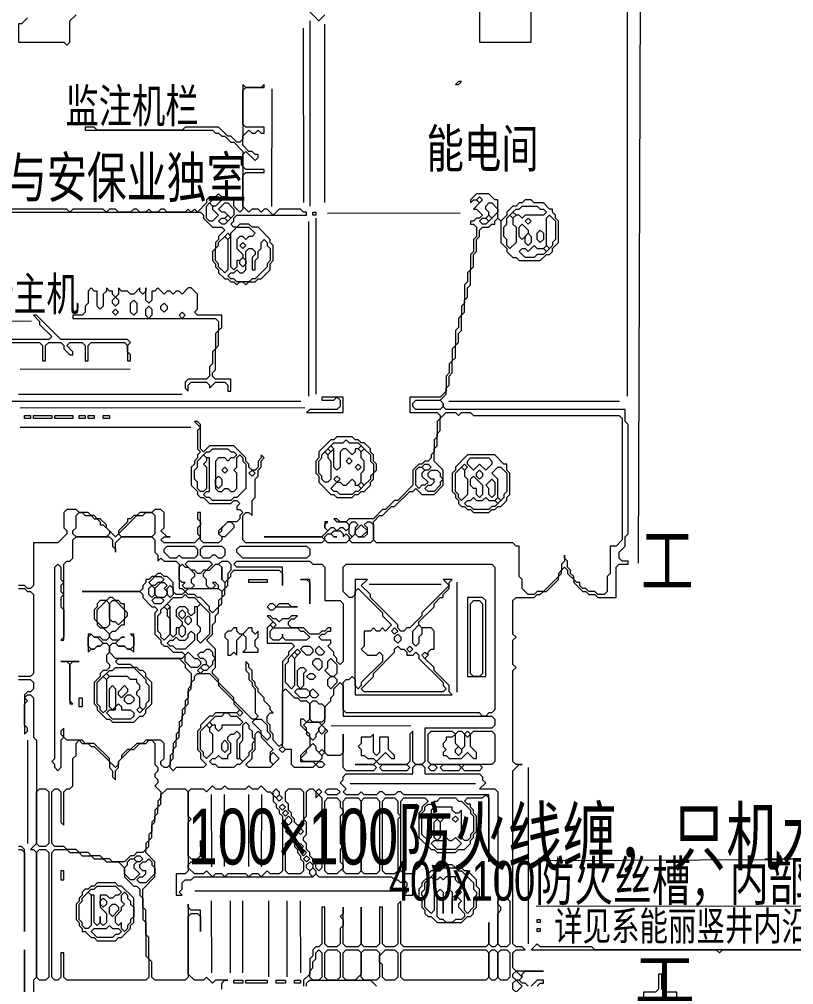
# Model space of a CAD drawing. Extents: x 10 to 1972, y 10 to 1392.
# Drawn here: x 1270.3 to 1525.5, y 732.5 to 1050.5 of the extents above; entities that cross this region are included whole.
import ezdxf

# ---------------------------------------------------------------- set-up
doc = ezdxf.new("R2010")
doc.units = 0
for name, color, linetype, lineweight in [('OCR_TEXT', 6, 'Continuous', 0), ('TRACE_CURVE', 6, 'Continuous', 0), ('TRACE_STRAIGHT', 5, 'Continuous', 0), ('TRACE_TEXT_SYMBOL', 6, 'Continuous', 0)]:
    doc.layers.add(name, color=color, linetype=linetype, lineweight=lineweight)
doc.styles.add('wqy-unicode', font='wqy-unicode.lff')

msp = doc.modelspace()

# ---------------------------------------------------------------- linework, layer by layer
at = {"layer": 'TRACE_CURVE', "color": 6}
for points in [[(1347, 1013), (1348, 1013), (1349, 1014), (1350, 1013), (1351, 1013), (1351, 1015), (1345, 1015), (1344, 1016), (1344, 1027), (1345, 1028), (1351, 1028), (1351, 1029), (1350, 1028), (1345, 1028), (1344, 1029), (1344, 1011), (1343, 1010), (1342, 1010), (1340, 1012), (1339, 1012), (1336, 1015), (1325, 1015), (1324, 1014), (1296, 1014), (1295, 1015), (1292, 1015), (1292, 1014), (1334, 1014), (1335, 1013), (1336, 1013), (1337, 1012), (1338, 1012), (1340, 1010), (1341, 1010), (1344, 1007), (1344, 988), (1343, 987), (1341, 989), (1341, 991), (1340, 991), (1339, 992), (1337, 992), (1336, 993), (1335, 992), (1333, 992), (1332, 991), (1332, 990), (1329, 987), (1328, 988), (1327, 987), (1326, 988), (1325, 987), (1319, 987), (1318, 988), (1317, 988), (1316, 987), (1314, 987), (1313, 988), (1312, 987), (1310, 987), (1309, 988), (1308, 988), (1307, 987), (1303, 987)], [(1334, 971), (1335, 970), (1335, 969), (1336, 968), (1336, 967), (1338, 965), (1339, 965), (1340, 964), (1341, 964), (1342, 963), (1343, 964), (1344, 964), (1345, 963), (1346, 964), (1348, 964), (1349, 965), (1350, 965), (1353, 968), (1353, 970), (1354, 971), (1354, 976), (1353, 977), (1353, 978), (1349, 982), (1347, 982), (1346, 983), (1343, 983), (1342, 982), (1341, 982), (1340, 983), (1341, 984), (1341, 985), (1342, 986), (1365, 986), (1365, 987), (1364, 987), (1363, 988), (1356, 988), (1354, 986), (1352, 988), (1351, 988), (1350, 987), (1349, 988), (1347, 988), (1346, 987), (1344, 989), (1344, 999), (1345, 1000), (1351, 1000), (1351, 1001), (1345, 1001), (1344, 1002), (1344, 1006), (1345, 1007), (1348, 1004), (1349, 1005), (1349, 1006), (1348, 1006), (1347, 1007), (1346, 1007), (1344, 1009), (1344, 1012), (1346, 1014), (1347, 1013)], [(1421, 993), (1419, 991), (1419, 990), (1420, 991), (1421, 991), (1422, 990), (1420, 988), (1421, 988), (1423, 986), (1422, 985), (1421, 985), (1420, 984), (1419, 984), (1419, 983), (1420, 983), (1421, 982), (1421, 979), (1420, 978), (1420, 974), (1419, 973), (1419, 968), (1418, 967), (1418, 964), (1417, 963), (1417, 957), (1416, 956), (1416, 953), (1415, 952), (1415, 949), (1414, 948), (1414, 943), (1413, 942), (1413, 938), (1412, 937), (1412, 934), (1411, 933), (1411, 928), (1409, 926), (1399, 926), (1399, 921), (1408, 921), (1409, 920), (1409, 919), (1408, 918), (1408, 913), (1407, 912), (1407, 908), (1406, 907), (1406, 906), (1405, 905), (1404, 905), (1403, 904), (1402, 904), (1400, 902), (1400, 897), (1395, 892), (1394, 892), (1391, 889), (1390, 889), (1387, 886), (1379, 886), (1378, 885), (1376, 885), (1375, 886)], [(1429, 977), (1431, 975), (1431, 974), (1433, 972), (1434, 972), (1435, 971), (1442, 971), (1444, 973), (1445, 973), (1446, 974), (1446, 975), (1448, 977), (1448, 984), (1447, 985), (1447, 986), (1446, 987), (1446, 988), (1445, 988), (1443, 990), (1440, 990), (1439, 991), (1437, 991), (1436, 990), (1435, 990), (1434, 989), (1433, 989), (1431, 987), (1431, 986), (1429, 984), (1428, 985), (1428, 991), (1427, 991), (1425, 993), (1421, 993)], [(1303, 987), (1302, 988), (1300, 988), (1299, 987), (1298, 988), (1288, 988), (1287, 987), (1286, 988), (1242, 988)], [(1256, 987), (1330, 987), (1331, 986), (1331, 985), (1334, 982), (1337, 982), (1338, 981), (1336, 979), (1336, 978), (1335, 977), (1335, 975), (1334, 974), (1334, 971)], [(1448, 866), (1448, 867), (1449, 868), (1449, 869), (1450, 870), (1451, 869), (1451, 868), (1453, 866), (1453, 865), (1456, 862), (1457, 862), (1458, 861), (1460, 861), (1461, 860), (1467, 860), (1467, 870), (1468, 871), (1471, 871), (1471, 872), (1469, 872), (1468, 873), (1468, 875), (1470, 877), (1470, 880), (1471, 881), (1471, 917), (1470, 918), (1470, 922), (1411, 922), (1410, 923), (1410, 924), (1409, 925), (1411, 927), (1411, 929), (1412, 930), (1412, 933), (1413, 934), (1413, 938), (1414, 939), (1414, 943), (1415, 944), (1415, 947), (1416, 948), (1416, 953), (1417, 954), (1417, 958), (1418, 959), (1418, 962), (1419, 963), (1419, 968), (1420, 969), (1420, 973), (1421, 974), (1421, 978), (1422, 979), (1422, 981), (1423, 982), (1425, 982), (1426, 983), (1427, 983), (1427, 984), (1428, 985), (1429, 984), (1429, 977)], [(1411, 921), (1414, 921), (1415, 920), (1416, 921), (1419, 921), (1420, 920), (1468, 920), (1469, 919), (1469, 879), (1467, 877), (1465, 877), (1465, 868), (1464, 867), (1464, 862), (1463, 861), (1461, 861), (1460, 862), (1458, 862), (1457, 863), (1456, 863), (1455, 864), (1455, 865), (1454, 865), (1453, 866), (1453, 867), (1452, 868), (1452, 869), (1451, 870), (1451, 872), (1450, 873), (1450, 874), (1450, 872), (1449, 871), (1449, 869), (1448, 868), (1448, 867), (1443, 862), (1441, 862), (1440, 861), (1438, 861), (1436, 863), (1436, 866), (1435, 867), (1435, 877), (1434, 877), (1433, 878), (1388, 878), (1387, 879), (1387, 885), (1389, 887), (1390, 887), (1393, 890), (1394, 890), (1399, 895), (1400, 895), (1401, 896), (1403, 894), (1407, 894), (1410, 897), (1410, 902), (1407, 905), (1407, 909), (1408, 910), (1408, 914)], [(1408, 914), (1409, 915), (1409, 919), (1411, 921)], [(1375, 886), (1374, 886), (1375, 885), (1378, 885), (1379, 884), (1379, 883), (1378, 882), (1377, 883), (1376, 883), (1375, 882), (1374, 883), (1373, 883), (1372, 882), (1371, 883), (1371, 884), (1372, 885), (1371, 885), (1371, 883), (1372, 882), (1370, 880), (1351, 880), (1370, 880), (1371, 879), (1370, 878), (1345, 878), (1344, 879), (1344, 887), (1345, 888), (1346, 888), (1347, 887), (1347, 892), (1348, 893), (1348, 899), (1349, 900), (1349, 902), (1350, 903), (1350, 905), (1351, 906), (1350, 907), (1350, 906), (1349, 905), (1349, 903), (1348, 902), (1347, 902), (1346, 903), (1346, 904), (1345, 905), (1345, 906), (1341, 910), (1333, 910), (1331, 908), (1330, 909), (1330, 917), (1329, 918), (1328, 918), (1330, 916), (1329, 915), (1329, 909), (1330, 908), (1329, 907), (1329, 906), (1328, 905), (1328, 904), (1327, 903)], [(1327, 903), (1327, 897), (1329, 895), (1329, 894), (1330, 893), (1331, 893), (1333, 891), (1340, 891), (1341, 892), (1342, 892), (1343, 891), (1342, 890), (1342, 889), (1343, 889), (1344, 888), (1343, 887), (1343, 886), (1342, 885), (1339, 885), (1336, 882), (1336, 881), (1337, 880), (1337, 879), (1336, 878), (1331, 878), (1330, 879), (1330, 888), (1329, 888), (1329, 886), (1330, 885), (1330, 884), (1329, 883), (1329, 881), (1330, 880), (1328, 878), (1318, 878), (1317, 879), (1318, 880), (1320, 880), (1319, 880), (1317, 882), (1318, 883), (1318, 888), (1317, 889), (1315, 889), (1314, 888), (1310, 888), (1309, 887), (1308, 887), (1307, 886), (1306, 886), (1306, 885), (1303, 882), (1303, 881), (1302, 880), (1299, 883), (1299, 884), (1297, 886), (1296, 886), (1295, 887), (1294, 887), (1293, 888), (1290, 888), (1289, 889)], [(1289, 889), (1286, 889), (1285, 888), (1285, 883), (1286, 882), (1286, 881), (1283, 878), (1275, 878), (1275, 864), (1274, 863), (1273, 863), (1272, 864), (1270, 864)], [(1300, 806), (1300, 807), (1295, 812), (1292, 812), (1291, 813), (1286, 813), (1285, 814), (1285, 817), (1284, 816), (1284, 815), (1285, 814), (1284, 813), (1284, 804), (1283, 803), (1282, 804), (1282, 805), (1281, 806), (1282, 807), (1282, 870), (1283, 871), (1284, 870), (1284, 866), (1285, 865), (1284, 864), (1284, 862), (1285, 861), (1284, 860), (1284, 857), (1285, 856), (1285, 847), (1284, 846), (1285, 846), (1285, 871), (1286, 872), (1287, 872), (1288, 873), (1288, 879)], [(1288, 879), (1289, 880), (1300, 880), (1301, 879), (1301, 877), (1302, 876), (1302, 875), (1302, 878), (1304, 880), (1314, 880), (1315, 879), (1315, 875), (1316, 874), (1316, 872), (1317, 873), (1318, 872), (1322, 872), (1323, 871), (1323, 863), (1324, 863), (1325, 862), (1324, 861), (1322, 861), (1321, 862), (1321, 865), (1319, 867), (1318, 867), (1317, 868), (1316, 868), (1315, 867), (1314, 867), (1313, 866), (1312, 866), (1312, 865), (1311, 864), (1311, 863), (1310, 862), (1291, 862), (1310, 862), (1311, 861), (1311, 860), (1314, 857), (1315, 857), (1316, 856), (1315, 855), (1315, 848), (1317, 846), (1317, 845), (1318, 844), (1319, 844), (1321, 842), (1324, 842), (1325, 841), (1324, 840), (1302, 840), (1300, 842), (1300, 844), (1301, 845), (1302, 845), (1303, 844), (1305, 844), (1306, 843), (1307, 843), (1308, 842)], [(1341, 871), (1342, 872), (1366, 872), (1367, 871), (1370, 871), (1371, 870), (1371, 859), (1376, 859), (1377, 858), (1377, 839), (1376, 838), (1375, 839), (1375, 840), (1374, 841), (1374, 842), (1372, 844), (1373, 845), (1373, 846), (1370, 846), (1369, 847), (1370, 848), (1371, 848), (1372, 849), (1373, 849), (1373, 850), (1372, 850), (1371, 849), (1370, 849), (1369, 848), (1366, 848), (1364, 850), (1360, 850), (1359, 851), (1359, 852), (1360, 853), (1361, 853), (1362, 854), (1360, 854), (1359, 853), (1357, 853), (1356, 852), (1355, 853), (1354, 853), (1353, 854), (1352, 854), (1354, 852), (1352, 850), (1352, 845), (1360, 845), (1361, 844), (1359, 842), (1359, 841), (1357, 839), (1357, 812), (1356, 811), (1354, 813), (1354, 815), (1353, 816), (1353, 818), (1352, 819), (1352, 821), (1353, 822), (1354, 822), (1353, 823)], [(1353, 823), (1353, 824), (1351, 826), (1351, 827), (1349, 829), (1349, 830), (1348, 831), (1348, 832), (1347, 833), (1347, 836), (1346, 837), (1346, 838), (1345, 839), (1345, 836), (1346, 835), (1346, 833), (1347, 832), (1347, 831), (1348, 830), (1348, 822), (1349, 821), (1348, 820), (1347, 820), (1341, 826), (1341, 827), (1336, 832), (1336, 833), (1334, 835), (1334, 836), (1335, 837), (1335, 843), (1332, 846), (1334, 848), (1334, 851), (1335, 852), (1335, 854), (1336, 855), (1336, 857), (1337, 858), (1337, 860), (1338, 861), (1338, 863), (1339, 864), (1339, 866), (1340, 867), (1340, 868), (1341, 869), (1356, 869), (1357, 868), (1357, 864), (1357, 870), (1342, 870), (1341, 871)], [(1438, 732), (1437, 733), (1436, 733), (1435, 734), (1436, 735), (1436, 736), (1437, 737), (1443, 737), (1434, 737), (1433, 738), (1433, 743), (1434, 744), (1437, 744), (1436, 745), (1434, 745), (1433, 746), (1433, 803), (1435, 805), (1436, 805), (1434, 805), (1433, 806), (1433, 836), (1434, 837), (1433, 838), (1433, 846), (1434, 847), (1433, 848), (1433, 859), (1434, 860), (1440, 860), (1441, 861), (1442, 861), (1443, 862), (1444, 862), (1448, 866)], [(1270, 863), (1272, 863)], [(1272, 863), (1273, 862), (1274, 862), (1275, 861), (1275, 835), (1274, 834), (1270, 834)], [(1308, 842), (1308, 848), (1307, 848), (1308, 847), (1308, 844), (1307, 843), (1306, 843), (1305, 844), (1303, 844), (1302, 845), (1304, 847), (1305, 847), (1304, 847), (1303, 846), (1301, 846), (1300, 847), (1300, 848), (1301, 849), (1302, 849), (1304, 851), (1305, 851), (1305, 853), (1306, 854), (1306, 855), (1305, 856), (1305, 858), (1304, 858), (1303, 859), (1302, 859), (1301, 860), (1300, 860), (1299, 859), (1297, 859), (1296, 858), (1296, 857), (1295, 856), (1295, 853), (1296, 852), (1296, 851), (1297, 850), (1298, 850), (1300, 848), (1300, 847), (1299, 846), (1298, 846), (1297, 847), (1295, 847), (1294, 848), (1293, 848), (1293, 842), (1294, 843), (1295, 843), (1296, 844), (1297, 844), (1298, 845), (1299, 845), (1300, 844), (1300, 842), (1299, 841), (1299, 839), (1300, 838), (1300, 837), (1299, 836), (1298, 836)], [(1298, 836), (1297, 835), (1297, 834), (1295, 832), (1295, 825), (1296, 824), (1296, 823), (1299, 820), (1300, 820), (1301, 819), (1308, 819), (1310, 821), (1311, 821), (1312, 822), (1312, 823), (1314, 825), (1314, 832), (1312, 834), (1312, 835), (1311, 836), (1310, 836), (1309, 837), (1308, 837), (1307, 838), (1303, 838), (1302, 839), (1303, 840), (1323, 840), (1325, 838), (1325, 837), (1327, 835), (1327, 831), (1326, 830), (1326, 827), (1325, 826), (1325, 824), (1324, 823), (1324, 820), (1323, 819), (1323, 816), (1322, 815), (1322, 813), (1321, 812), (1321, 809), (1320, 808), (1320, 805), (1319, 804), (1318, 804), (1317, 805), (1317, 806), (1318, 807), (1318, 812), (1317, 813), (1312, 813), (1311, 812), (1309, 812), (1307, 810), (1306, 810), (1304, 808), (1304, 807), (1303, 806), (1303, 805), (1302, 804), (1300, 806)], [(1270, 833), (1274, 833), (1275, 832), (1275, 830), (1274, 829), (1273, 829), (1272, 828), (1272, 815), (1273, 816), (1273, 817), (1272, 818), (1272, 825), (1273, 826), (1272, 827), (1273, 828), (1274, 828), (1275, 827), (1275, 814), (1276, 813), (1276, 779), (1274, 777), (1275, 777), (1276, 776), (1276, 735), (1275, 734)], [(1289, 812), (1290, 813), (1291, 812), (1293, 812), (1294, 811), (1295, 811), (1300, 806), (1300, 804), (1301, 803), (1301, 801), (1302, 800), (1302, 803), (1303, 804), (1303, 806), (1307, 810), (1308, 810), (1310, 812), (1312, 812), (1313, 813), (1314, 813), (1315, 812), (1315, 805), (1316, 804), (1316, 803), (1315, 802), (1315, 801), (1316, 800), (1316, 799), (1315, 798), (1317, 796), (1317, 794), (1316, 793), (1316, 791), (1315, 790), (1315, 787), (1314, 786), (1314, 783), (1313, 782), (1313, 780), (1312, 779), (1312, 777), (1311, 776), (1309, 776), (1308, 775), (1307, 775), (1305, 773), (1301, 773), (1300, 774), (1298, 774), (1297, 775), (1294, 775), (1293, 776), (1290, 776), (1289, 777), (1286, 777), (1285, 778), (1282, 778), (1281, 779), (1281, 796), (1282, 797), (1283, 797), (1284, 796), (1284, 786), (1285, 785)], [(1285, 785), (1285, 796), (1286, 797), (1287, 797), (1288, 798), (1288, 807), (1289, 808), (1289, 812)], [(1400, 804), (1401, 805), (1403, 805), (1404, 804), (1404, 802), (1422, 802), (1423, 801), (1423, 800), (1424, 799), (1422, 797), (1427, 797), (1428, 796), (1428, 746), (1427, 745), (1426, 745), (1425, 746), (1425, 753), (1425, 746), (1424, 745), (1397, 745), (1396, 746), (1396, 760), (1395, 759), (1395, 746), (1394, 745), (1391, 745), (1390, 746), (1390, 758), (1389, 758), (1389, 746), (1388, 745), (1384, 745), (1383, 746), (1383, 758), (1383, 746), (1382, 745), (1378, 745), (1377, 746), (1377, 758), (1377, 756), (1376, 755), (1377, 754), (1377, 752), (1376, 751), (1376, 746), (1375, 745), (1372, 745), (1371, 746), (1371, 758), (1370, 758), (1370, 746), (1369, 745), (1368, 745), (1367, 744), (1367, 742), (1366, 741), (1366, 736), (1364, 734), (1364, 732)], [(1389, 796), (1388, 795), (1384, 795), (1383, 796), (1382, 795), (1378, 795), (1377, 796), (1378, 797), (1376, 799), (1377, 800), (1377, 801), (1378, 802), (1400, 802), (1400, 804)], [(1337, 731), (1337, 733), (1338, 734), (1339, 734), (1335, 734), (1334, 733), (1332, 735), (1331, 734), (1328, 734), (1326, 736), (1326, 755), (1327, 756), (1329, 756), (1330, 755), (1330, 750), (1330, 757), (1327, 757), (1326, 758), (1326, 759), (1326, 735), (1325, 734), (1315, 734), (1314, 735), (1314, 740), (1313, 741), (1313, 748), (1312, 749), (1312, 757), (1311, 758), (1311, 764), (1315, 768), (1315, 773), (1312, 776), (1312, 777), (1313, 778), (1313, 780), (1314, 781), (1314, 785), (1315, 786), (1315, 788), (1316, 789), (1316, 791), (1317, 792), (1317, 795), (1319, 797), (1325, 797), (1326, 796), (1326, 770), (1325, 769), (1322, 769), (1322, 762)], [(1322, 762), (1324, 762), (1323, 763), (1324, 764), (1324, 766), (1325, 767), (1327, 767), (1328, 768), (1367, 768), (1368, 769), (1369, 768), (1393, 768), (1394, 767), (1395, 767), (1396, 766), (1397, 767), (1398, 766), (1398, 765), (1397, 764), (1398, 763), (1397, 762), (1400, 762), (1400, 769), (1397, 769), (1396, 770), (1396, 793), (1397, 794), (1404, 794), (1405, 793), (1403, 791), (1403, 790), (1402, 789), (1402, 781), (1406, 777), (1407, 777), (1408, 776), (1414, 776), (1415, 777), (1417, 777), (1419, 779), (1419, 780), (1420, 781), (1420, 782), (1421, 783), (1421, 788), (1420, 789), (1420, 790), (1419, 791), (1419, 792), (1418, 792), (1417, 793), (1418, 794), (1423, 794), (1424, 795), (1425, 794), (1425, 773), (1425, 795), (1397, 795), (1396, 796), (1395, 796), (1394, 795), (1391, 795), (1390, 796), (1389, 796)], [(1270, 777), (1271, 777), (1272, 776), (1272, 750), (1272, 777), (1271, 778), (1270, 778)], [(1272, 681), (1272, 744), (1272, 679)], [(1275, 734), (1275, 682)], [(1365, 732), (1365, 733), (1366, 734), (1386, 734), (1388, 732)], [(1441, 732), (1442, 733), (1443, 733), (1443, 734), (1441, 734), (1439, 732)]]:
    msp.add_lwpolyline(points, dxfattribs=at)
for points in [[(1332, 989), (1333, 990), (1334, 989), (1334, 988), (1336, 986), (1334, 984), (1333, 984), (1332, 985)], [(1335, 992), (1336, 992), (1337, 991), (1335, 989), (1334, 989), (1333, 990)], [(1338, 990), (1339, 990), (1341, 988), (1341, 986), (1340, 985), (1338, 987), (1337, 987), (1336, 988)], [(1421, 991), (1422, 992), (1423, 991), (1422, 990)], [(1424, 989), (1425, 990), (1426, 990), (1428, 988), (1428, 987), (1426, 985), (1425, 986), (1425, 987), (1424, 988)], [(1435, 988), (1436, 989), (1441, 989), (1442, 988), (1443, 988), (1444, 987), (1443, 986), (1437, 986), (1436, 985), (1435, 986), (1434, 986), (1433, 987), (1434, 988)], [(1338, 985), (1339, 986), (1340, 985), (1339, 984)], [(1424, 985), (1425, 986), (1426, 985), (1425, 984)], [(1431, 985), (1432, 986), (1433, 985), (1433, 983), (1434, 982), (1434, 977), (1432, 975), (1431, 976), (1431, 978), (1430, 979), (1430, 982), (1431, 983)], [(1432, 986), (1433, 987), (1434, 986), (1433, 985)], [(1444, 985), (1445, 986), (1447, 984), (1447, 978), (1446, 977), (1446, 976), (1445, 975), (1444, 976)], [(1336, 984), (1337, 985), (1338, 985), (1339, 984), (1338, 983), (1337, 983)], [(1422, 984), (1423, 985), (1424, 985), (1425, 984), (1424, 983), (1423, 983)], [(1435, 982), (1436, 983), (1438, 981), (1438, 980), (1436, 978), (1435, 979)], [(1437, 984), (1438, 985), (1439, 984), (1438, 983)], [(1338, 979), (1339, 980), (1340, 979), (1339, 978)], [(1342, 982), (1346, 982), (1348, 980), (1347, 979), (1346, 979), (1345, 978), (1344, 979), (1343, 979), (1342, 978), (1342, 975), (1344, 973), (1344, 972), (1343, 971), (1342, 971), (1342, 969), (1341, 968), (1340, 969), (1340, 980)], [(1437, 979), (1438, 980), (1439, 979), (1439, 977), (1438, 976), (1437, 977)], [(1441, 980), (1442, 981), (1443, 980), (1443, 978), (1442, 977), (1441, 978)], [(1338, 979), (1339, 978), (1339, 968), (1338, 967), (1336, 969), (1336, 970), (1335, 971), (1335, 975), (1336, 976), (1336, 977)], [(1350, 977), (1351, 978), (1352, 977), (1352, 976), (1353, 975), (1353, 971), (1352, 970), (1352, 969), (1348, 965), (1347, 965), (1346, 964), (1342, 964), (1341, 965), (1340, 965), (1339, 966), (1340, 967), (1341, 967), (1342, 968), (1343, 967), (1344, 967), (1345, 968), (1345, 974), (1346, 975), (1347, 975), (1348, 974), (1348, 973), (1347, 972), (1347, 968), (1348, 968), (1348, 971), (1349, 972), (1349, 974), (1350, 975)], [(1343, 976), (1344, 977), (1345, 976), (1344, 975)], [(1440, 976), (1441, 975), (1443, 975), (1444, 974), (1443, 973), (1441, 973), (1440, 972), (1437, 972), (1435, 974), (1436, 975), (1437, 975), (1438, 974)], [(1443, 975), (1444, 976), (1445, 975), (1444, 974)], [(1343, 971), (1344, 972), (1345, 971), (1345, 970), (1344, 969), (1343, 970)], [(1400, 924), (1401, 925), (1409, 925), (1410, 924), (1410, 923), (1409, 922), (1401, 922), (1400, 923)], [(1331, 907), (1332, 906), (1332, 905), (1331, 904), (1332, 903), (1332, 896), (1331, 895), (1330, 895), (1329, 896), (1329, 898), (1328, 899), (1328, 902), (1329, 903), (1329, 905)], [(1333, 908), (1334, 909), (1339, 909), (1340, 908), (1341, 908), (1342, 907), (1341, 906), (1340, 906), (1339, 905), (1338, 906), (1336, 906), (1335, 905), (1335, 896), (1336, 895), (1337, 895), (1338, 896), (1339, 896), (1340, 895), (1341, 895), (1342, 896), (1342, 901), (1341, 902), (1342, 903), (1342, 906), (1343, 907), (1344, 906), (1344, 905), (1345, 904), (1345, 896), (1342, 893), (1341, 893), (1340, 892), (1334, 892), (1333, 893), (1332, 893), (1331, 894), (1332, 895), (1333, 895), (1333, 906), (1332, 906), (1331, 907), (1332, 908)], [(1403, 903), (1404, 904), (1405, 904), (1406, 903), (1405, 902), (1404, 902)], [(1335, 899), (1336, 900), (1337, 899), (1337, 897), (1336, 896), (1335, 897)], [(1337, 902), (1338, 903), (1339, 902), (1338, 901)], [(1346, 901), (1347, 902), (1348, 901), (1347, 900)], [(1401, 902), (1402, 903), (1403, 903), (1404, 902), (1403, 901), (1403, 900), (1405, 898), (1404, 897), (1403, 897), (1402, 896), (1401, 897)], [(1405, 901), (1406, 902), (1408, 902), (1409, 901), (1409, 900), (1410, 899), (1409, 898), (1409, 897), (1407, 895), (1405, 895), (1404, 896), (1405, 897), (1406, 897), (1407, 898), (1407, 899), (1406, 899), (1405, 900)], [(1289, 887), (1290, 888), (1291, 888), (1292, 887), (1294, 887), (1295, 886), (1296, 886), (1297, 885), (1297, 884), (1298, 884), (1300, 882), (1300, 881), (1299, 880), (1289, 880), (1288, 881), (1288, 882), (1289, 883)], [(1311, 887), (1312, 888), (1314, 888), (1315, 887), (1315, 881), (1314, 880), (1304, 880), (1303, 881), (1309, 887)], [(1339, 885), (1340, 885), (1341, 884), (1341, 883), (1338, 880), (1337, 880), (1336, 881), (1337, 882), (1337, 883)], [(1384, 884), (1385, 885), (1386, 885), (1387, 884), (1387, 879), (1386, 878), (1380, 878), (1379, 879), (1381, 881), (1382, 880), (1384, 880), (1385, 881), (1385, 883)], [(1379, 884), (1380, 885), (1381, 885), (1382, 884), (1381, 883), (1381, 881), (1380, 880), (1379, 881)], [(1373, 881), (1374, 882), (1376, 882), (1377, 881), (1377, 880), (1378, 881), (1379, 880), (1379, 879), (1378, 878), (1372, 878), (1371, 879), (1371, 880), (1372, 881), (1373, 881), (1374, 880), (1375, 880), (1374, 880)], [(1383, 884), (1385, 882), (1383, 880), (1382, 880), (1381, 881), (1381, 882)], [(1318, 876), (1319, 877), (1328, 877), (1329, 876), (1329, 874), (1328, 873), (1324, 873), (1323, 874), (1322, 873), (1320, 873), (1318, 875)], [(1330, 876), (1331, 877), (1337, 877), (1338, 876), (1338, 874), (1337, 873), (1336, 873), (1335, 874), (1334, 874), (1333, 873), (1331, 873), (1330, 874)], [(1342, 876), (1343, 877), (1365, 877), (1366, 876), (1366, 874), (1365, 873), (1344, 873), (1342, 875)], [(1325, 871), (1326, 872), (1333, 872), (1334, 871), (1332, 869), (1331, 869), (1330, 868), (1329, 868), (1328, 869), (1327, 869)], [(1336, 871), (1337, 872), (1339, 872), (1340, 871), (1340, 869), (1339, 868), (1339, 866), (1338, 865), (1337, 866), (1337, 870)], [(1323, 870), (1324, 871), (1325, 870), (1326, 870), (1328, 868), (1328, 867), (1327, 866), (1327, 865), (1328, 864), (1327, 863), (1325, 863), (1324, 864), (1325, 865), (1324, 865), (1323, 866)], [(1335, 871), (1336, 871), (1337, 870), (1337, 866), (1338, 865), (1338, 863), (1337, 862), (1336, 863), (1336, 864), (1335, 865), (1334, 865), (1335, 864), (1334, 863), (1333, 863), (1332, 864), (1332, 866), (1331, 867), (1331, 868), (1332, 869), (1333, 869)], [(1377, 870), (1378, 871), (1426, 871), (1427, 870), (1427, 823), (1426, 822), (1425, 822), (1424, 821), (1423, 821), (1422, 822), (1378, 822), (1377, 823), (1377, 832), (1378, 833), (1379, 833), (1380, 834), (1381, 833), (1381, 828), (1413, 828), (1412, 829), (1412, 831), (1407, 836), (1407, 837), (1404, 840), (1405, 841), (1405, 842), (1406, 843), (1407, 843), (1407, 849), (1406, 850), (1403, 850), (1402, 851), (1402, 852), (1407, 857), (1407, 858), (1409, 860), (1410, 860), (1410, 861), (1412, 863), (1412, 865), (1413, 866), (1410, 866), (1412, 864), (1403, 855), (1403, 854), (1399, 850), (1398, 850), (1397, 849), (1396, 849), (1395, 850), (1395, 851), (1386, 860), (1386, 861), (1383, 864), (1385, 866), (1381, 866), (1381, 861), (1380, 860), (1379, 860), (1377, 862)], [(1315, 867), (1317, 867), (1318, 866), (1317, 865), (1316, 865), (1315, 864), (1314, 864), (1313, 865)], [(1317, 865), (1318, 865), (1319, 864), (1318, 863), (1319, 862), (1319, 861), (1318, 860), (1316, 860), (1315, 861), (1315, 863)], [(1313, 863), (1314, 864), (1315, 863), (1315, 861), (1314, 860), (1313, 861)], [(1319, 863), (1320, 864), (1321, 863), (1321, 861), (1320, 860), (1319, 861)], [(1325, 862), (1326, 863), (1336, 863), (1337, 862), (1337, 860), (1336, 859), (1336, 857), (1334, 855), (1333, 856), (1333, 857), (1330, 860), (1329, 860), (1328, 861), (1326, 861)], [(1381, 862), (1382, 863), (1390, 855), (1390, 854), (1393, 851), (1391, 849), (1390, 850), (1389, 849), (1388, 849), (1387, 850), (1386, 849), (1384, 849), (1384, 844), (1383, 843), (1385, 841), (1388, 841), (1389, 842), (1390, 841), (1390, 839), (1383, 832), (1383, 831), (1382, 830), (1381, 831)], [(1299, 859), (1300, 858), (1300, 851), (1299, 850), (1298, 850), (1296, 852), (1296, 856)], [(1300, 858), (1301, 859), (1302, 859), (1305, 856), (1305, 853), (1303, 851), (1302, 852), (1301, 852), (1300, 853)], [(1314, 859), (1315, 860), (1317, 860), (1318, 859), (1317, 858), (1315, 858)], [(1324, 860), (1325, 861), (1326, 860), (1328, 860), (1330, 858), (1329, 857), (1328, 857), (1328, 855), (1327, 854), (1326, 855), (1326, 856), (1325, 857), (1323, 857), (1322, 856), (1322, 854), (1324, 852), (1324, 851), (1323, 850), (1322, 850), (1322, 848), (1321, 847), (1320, 848), (1320, 857), (1319, 858), (1321, 860)], [(1317, 856), (1318, 857), (1319, 856), (1319, 854), (1320, 853), (1320, 848), (1318, 846), (1317, 847), (1317, 848), (1316, 849), (1316, 854), (1317, 855)], [(1318, 857), (1319, 858), (1320, 857), (1319, 856)], [(1323, 855), (1324, 856), (1325, 855), (1325, 854), (1324, 853), (1323, 854)], [(1329, 857), (1330, 858), (1333, 855), (1333, 848), (1330, 845), (1329, 846), (1329, 848), (1330, 849), (1330, 850), (1329, 851)], [(1325, 853), (1326, 854), (1327, 853), (1327, 852), (1326, 851), (1325, 852)], [(1323, 850), (1324, 851), (1325, 850), (1325, 848), (1324, 847), (1323, 848)], [(1353, 851), (1354, 852), (1355, 851), (1354, 850)], [(1353, 849), (1354, 850), (1362, 850), (1363, 849), (1364, 849), (1366, 847), (1365, 846), (1358, 846), (1357, 847), (1357, 848), (1357, 847), (1356, 846), (1354, 846), (1353, 847)], [(1393, 849), (1394, 850), (1395, 849), (1394, 848)], [(1402, 851), (1403, 850), (1403, 848), (1402, 847), (1402, 845), (1401, 844), (1400, 845), (1400, 849)], [(1293, 847), (1294, 848), (1295, 847), (1296, 847), (1298, 845), (1297, 844), (1296, 844), (1295, 843), (1294, 843), (1293, 844)], [(1326, 848), (1327, 849), (1328, 848), (1328, 846), (1325, 843), (1322, 843), (1321, 844), (1320, 844), (1319, 845), (1320, 846), (1321, 846), (1322, 847), (1323, 846), (1325, 846), (1326, 847)], [(1394, 847), (1395, 848), (1396, 847), (1396, 846), (1395, 845), (1394, 846)], [(1331, 842), (1332, 843), (1333, 843), (1334, 842), (1334, 841), (1335, 840), (1334, 839), (1334, 838), (1333, 837), (1332, 838), (1332, 839), (1331, 840), (1330, 840), (1329, 841), (1330, 842)], [(1361, 842), (1362, 843), (1363, 842), (1362, 841)], [(1363, 843), (1364, 844), (1366, 844), (1367, 843), (1367, 842), (1366, 841), (1365, 841)], [(1368, 843), (1369, 844), (1371, 842), (1370, 841), (1369, 841), (1368, 842)], [(1394, 843), (1395, 844), (1396, 843), (1397, 843), (1398, 842), (1398, 841), (1400, 841), (1401, 842), (1402, 841), (1402, 840), (1410, 832), (1410, 831), (1411, 830), (1410, 829), (1384, 829), (1383, 830), (1387, 834), (1387, 835), (1394, 842)], [(1398, 843), (1399, 844), (1400, 843), (1399, 842)], [(1325, 841), (1326, 842), (1328, 840), (1329, 840), (1330, 839), (1330, 838), (1329, 837), (1327, 837), (1325, 839)], [(1359, 840), (1360, 841), (1361, 840), (1361, 831), (1360, 830), (1358, 832), (1358, 838), (1359, 839)], [(1360, 841), (1361, 842), (1362, 841), (1361, 840)], [(1367, 839), (1368, 840), (1369, 840), (1370, 839), (1370, 837), (1369, 836), (1367, 838)], [(1372, 839), (1373, 840), (1375, 838), (1375, 835), (1374, 834), (1373, 834), (1371, 836), (1372, 837)], [(1403, 841), (1404, 842), (1405, 841), (1404, 840)], [(1301, 836), (1302, 837), (1308, 837), (1312, 833), (1312, 832), (1313, 831), (1313, 826), (1312, 825), (1312, 824), (1311, 823), (1310, 824), (1310, 827), (1309, 828), (1309, 829), (1310, 830), (1310, 831), (1309, 832), (1309, 833), (1307, 833), (1306, 834), (1300, 834), (1299, 835), (1300, 836)], [(1329, 836), (1330, 837), (1331, 836), (1330, 835)], [(1330, 837), (1331, 838), (1332, 838), (1333, 837), (1332, 836), (1331, 836)], [(1362, 836), (1363, 837), (1364, 837), (1365, 836), (1364, 835), (1364, 831), (1363, 830), (1362, 831)], [(1298, 834), (1299, 833), (1299, 823), (1298, 822), (1297, 823), (1297, 824), (1296, 825), (1296, 832)], [(1298, 834), (1299, 835), (1300, 834), (1299, 833)], [(1328, 834), (1329, 835), (1333, 835), (1336, 832), (1336, 831), (1341, 826), (1341, 825), (1343, 823), (1342, 822), (1335, 822), (1334, 821), (1333, 821), (1330, 818), (1330, 817), (1329, 816), (1329, 810), (1330, 809), (1330, 807), (1332, 805), (1331, 804), (1322, 804), (1321, 803), (1320, 804), (1320, 806), (1321, 807), (1321, 810), (1322, 811), (1322, 813), (1323, 814), (1323, 817), (1324, 818), (1324, 821), (1325, 822), (1325, 824), (1326, 825), (1326, 829), (1327, 830), (1327, 832), (1328, 833)], [(1365, 834), (1366, 835), (1367, 835), (1368, 834), (1367, 833), (1366, 833)], [(1372, 833), (1373, 834), (1374, 834), (1375, 833), (1375, 832), (1373, 830), (1372, 831)], [(1300, 830), (1301, 831), (1302, 830), (1302, 824), (1301, 823), (1300, 824)], [(1305, 831), (1306, 830), (1306, 829), (1304, 827), (1303, 828), (1303, 829)], [(1357, 829), (1358, 830), (1361, 827), (1362, 827), (1363, 826), (1365, 826), (1366, 825), (1366, 820), (1365, 819), (1364, 820), (1363, 820), (1363, 818), (1365, 816), (1365, 815), (1366, 814), (1366, 811), (1363, 808), (1363, 806), (1367, 806), (1368, 805), (1367, 804), (1361, 804), (1360, 805), (1360, 810), (1358, 810), (1357, 811)], [(1361, 829), (1362, 830), (1365, 830), (1366, 829), (1366, 828), (1365, 827), (1363, 827)], [(1366, 829), (1367, 830), (1369, 828), (1368, 827), (1367, 827), (1366, 828)], [(1376, 832), (1377, 831), (1377, 821), (1426, 821), (1427, 820), (1427, 818), (1426, 817), (1404, 817), (1404, 806), (1403, 805), (1401, 805), (1400, 806), (1400, 816), (1399, 815), (1399, 806), (1398, 805), (1389, 805), (1388, 806), (1391, 809), (1393, 807), (1394, 807), (1394, 808), (1392, 810), (1392, 814), (1389, 814), (1389, 809), (1388, 808), (1387, 809), (1387, 815), (1386, 814), (1383, 814), (1383, 812), (1382, 811), (1383, 810), (1383, 808), (1384, 808), (1385, 807), (1387, 807), (1388, 806), (1387, 805), (1381, 805), (1387, 805), (1388, 804), (1387, 803), (1378, 803), (1377, 804), (1377, 815), (1377, 809), (1376, 808), (1372, 808), (1371, 809), (1371, 815), (1372, 816), (1370, 818), (1371, 819), (1371, 824), (1373, 826), (1373, 827), (1374, 828), (1374, 830)], [(1305, 827), (1306, 828), (1307, 828), (1308, 827), (1308, 826), (1307, 825), (1306, 825), (1305, 826)], [(1302, 824), (1303, 825), (1304, 824), (1304, 823), (1307, 823), (1308, 822), (1308, 821), (1307, 820), (1301, 820), (1299, 822), (1300, 823), (1302, 823)], [(1309, 823), (1310, 824), (1311, 823), (1310, 822)], [(1366, 825), (1367, 826), (1368, 826), (1369, 825), (1370, 825), (1371, 824), (1371, 820), (1370, 819), (1367, 819), (1366, 820)], [(1337, 821), (1338, 822), (1339, 822), (1340, 821), (1342, 821), (1344, 819), (1343, 818), (1337, 818), (1337, 817), (1336, 816), (1335, 817), (1335, 818), (1334, 818), (1333, 819), (1335, 821)], [(1342, 822), (1343, 823), (1344, 822), (1343, 821)], [(1332, 818), (1333, 817), (1333, 816), (1334, 815), (1334, 809), (1332, 807), (1331, 808), (1331, 809), (1330, 810), (1330, 816)], [(1332, 818), (1333, 819), (1334, 818), (1333, 817)], [(1344, 818), (1345, 819), (1346, 818), (1346, 817), (1347, 816), (1347, 814), (1348, 813), (1347, 812), (1347, 810), (1346, 809), (1346, 808), (1344, 806), (1343, 807), (1343, 812), (1344, 813)], [(1347, 819), (1348, 820), (1350, 820), (1352, 818), (1352, 816), (1353, 815), (1353, 814), (1352, 813), (1350, 815), (1350, 816)], [(1364, 818), (1365, 819), (1369, 819), (1370, 818), (1369, 817), (1369, 816), (1368, 815), (1368, 814), (1367, 813), (1366, 814), (1366, 815), (1365, 816), (1365, 817)], [(1369, 817), (1370, 818), (1371, 817), (1371, 816), (1370, 815), (1369, 816)], [(1341, 815), (1342, 816), (1343, 815), (1343, 814), (1342, 813), (1342, 807), (1343, 807), (1344, 806), (1343, 805), (1342, 805), (1341, 804), (1336, 804), (1335, 805), (1334, 805), (1333, 806), (1334, 807), (1335, 807), (1336, 808), (1337, 807), (1339, 807), (1339, 808), (1340, 809), (1340, 812), (1339, 813), (1339, 814), (1340, 815)], [(1348, 815), (1349, 816), (1350, 815), (1350, 814), (1354, 810), (1353, 809), (1353, 806), (1354, 805), (1353, 804), (1346, 804), (1345, 805), (1347, 807), (1347, 809), (1348, 810)], [(1405, 815), (1406, 816), (1413, 816), (1414, 815), (1413, 814), (1411, 814), (1411, 813), (1410, 812), (1410, 811), (1411, 810), (1410, 809), (1410, 808), (1411, 808), (1412, 807), (1416, 807), (1418, 809), (1420, 807), (1421, 807), (1421, 809), (1419, 811), (1419, 815), (1420, 816), (1426, 816), (1427, 815), (1427, 806), (1426, 805), (1406, 805), (1405, 806)], [(1414, 815), (1415, 816), (1416, 816), (1417, 815), (1417, 811), (1416, 810), (1414, 812)], [(1417, 815), (1418, 816), (1419, 815), (1418, 814)], [(1337, 812), (1338, 813), (1339, 812), (1339, 810), (1338, 809), (1337, 810)], [(1356, 810), (1357, 811), (1358, 810), (1357, 809)], [(1367, 812), (1368, 811), (1368, 810), (1370, 808), (1370, 807), (1369, 806), (1364, 806), (1363, 807), (1365, 809), (1365, 810)], [(1414, 810), (1415, 811), (1416, 810), (1416, 809), (1415, 808), (1414, 809)], [(1353, 808), (1354, 809), (1356, 807), (1354, 805), (1353, 806)], [(1369, 809), (1370, 810), (1371, 809), (1370, 808)], [(1368, 805), (1369, 806), (1370, 806), (1371, 805), (1370, 804), (1369, 804)], [(1389, 804), (1390, 805), (1398, 805), (1399, 804), (1398, 803), (1390, 803)], [(1405, 804), (1406, 805), (1407, 805), (1408, 804), (1407, 803), (1406, 803)], [(1409, 804), (1410, 805), (1415, 805), (1416, 804), (1415, 803), (1410, 803)], [(1416, 804), (1417, 805), (1422, 805), (1423, 804), (1422, 803), (1417, 803)], [(1276, 796), (1277, 797), (1279, 797), (1280, 796), (1280, 779), (1279, 778), (1277, 778), (1276, 779)], [(1334, 798), (1335, 797), (1337, 797), (1338, 798), (1339, 797), (1345, 797), (1346, 798), (1347, 797), (1349, 797), (1350, 798), (1352, 796), (1353, 796), (1354, 795), (1354, 793), (1355, 792), (1355, 791), (1356, 790), (1356, 789), (1357, 788), (1357, 770), (1356, 769), (1353, 769), (1352, 770), (1350, 768), (1349, 769), (1347, 769), (1346, 768), (1345, 769), (1339, 769), (1338, 768), (1337, 769), (1335, 769), (1334, 768), (1332, 770), (1331, 769), (1328, 769), (1326, 771), (1326, 772), (1327, 773), (1331, 773), (1331, 774), (1330, 775), (1330, 776), (1331, 777), (1330, 778), (1330, 780), (1330, 775), (1328, 773), (1326, 775), (1326, 786), (1327, 787), (1326, 788), (1326, 796), (1327, 797), (1331, 797), (1332, 796)], [(1354, 796), (1355, 797), (1356, 796), (1356, 795), (1355, 794), (1354, 795)], [(1355, 794), (1356, 795), (1357, 794), (1356, 793)], [(1358, 796), (1359, 797), (1363, 797), (1364, 796), (1364, 786), (1363, 785), (1362, 785), (1361, 786), (1361, 787), (1360, 788), (1360, 789), (1359, 790), (1359, 792), (1358, 793)], [(1365, 796), (1366, 797), (1367, 797), (1368, 796), (1368, 794), (1369, 795), (1370, 794), (1370, 771), (1369, 770), (1368, 771), (1368, 772), (1367, 773), (1367, 774), (1366, 775), (1366, 776), (1365, 777), (1365, 779), (1364, 780), (1364, 781), (1365, 782), (1365, 786), (1364, 787), (1365, 788)], [(1368, 796), (1369, 797), (1370, 796), (1369, 795)], [(1371, 796), (1372, 797), (1375, 797), (1376, 796), (1375, 795), (1372, 795)], [(1356, 791), (1357, 792), (1358, 791), (1357, 790)], [(1371, 793), (1372, 794), (1375, 794), (1376, 793), (1376, 791), (1377, 790), (1377, 789), (1376, 788), (1376, 779), (1377, 778), (1376, 777), (1376, 773), (1377, 772), (1377, 771), (1375, 769), (1372, 769), (1371, 770)], [(1377, 793), (1378, 794), (1382, 794), (1383, 793), (1383, 770), (1382, 769), (1378, 769), (1377, 770)], [(1383, 793), (1384, 794), (1388, 794), (1389, 793), (1389, 770), (1388, 769), (1384, 769), (1383, 770)], [(1390, 793), (1391, 794), (1394, 794), (1395, 793), (1395, 789), (1396, 788), (1395, 787), (1395, 770), (1394, 769), (1391, 769), (1390, 770)], [(1404, 791), (1405, 792), (1406, 792), (1407, 791), (1406, 790), (1406, 781), (1405, 780), (1403, 782), (1403, 789), (1404, 790)], [(1408, 793), (1409, 794), (1414, 794), (1415, 793), (1416, 793), (1419, 790), (1419, 789), (1420, 788), (1420, 783), (1419, 782), (1419, 781), (1418, 780), (1417, 780), (1416, 781), (1416, 790), (1415, 789), (1414, 789), (1413, 790), (1413, 791), (1407, 791), (1406, 792), (1407, 793)], [(1357, 789), (1358, 790), (1359, 789), (1358, 788)], [(1358, 787), (1359, 788), (1360, 787), (1360, 786), (1359, 785), (1358, 786)], [(1407, 786), (1408, 787), (1409, 786), (1409, 781), (1408, 780), (1407, 781)], [(1408, 787), (1409, 788), (1410, 787), (1409, 786)], [(1413, 787), (1414, 788), (1415, 787), (1414, 786)], [(1358, 783), (1359, 784), (1360, 783), (1359, 782)], [(1362, 783), (1363, 784), (1364, 783), (1363, 782)], [(1358, 779), (1359, 780), (1360, 780), (1361, 779), (1361, 778), (1362, 777), (1362, 776), (1363, 775), (1363, 774), (1364, 773), (1364, 770), (1363, 769), (1359, 769), (1358, 770)], [(1410, 780), (1411, 781), (1412, 780), (1413, 780), (1414, 781), (1416, 779), (1414, 777), (1408, 777), (1406, 779), (1407, 780)], [(1276, 776), (1277, 777), (1279, 777), (1280, 776), (1280, 735), (1279, 734), (1277, 734), (1276, 735)], [(1281, 776), (1282, 777), (1286, 777), (1287, 776), (1290, 776), (1291, 775), (1294, 775), (1295, 774), (1298, 774), (1299, 773), (1303, 773), (1305, 771), (1305, 768), (1308, 765), (1309, 765), (1310, 764), (1310, 762), (1311, 761), (1311, 754), (1312, 753), (1312, 742), (1313, 741), (1313, 735), (1312, 734), (1286, 734), (1285, 735), (1285, 743), (1284, 743), (1284, 735), (1283, 734), (1282, 734), (1281, 735)], [(1362, 778), (1363, 779), (1364, 778), (1363, 777)], [(1363, 776), (1364, 777), (1365, 776), (1364, 775)], [(1306, 773), (1307, 774), (1308, 774), (1309, 773), (1308, 772), (1308, 771), (1310, 769), (1308, 767), (1307, 767), (1305, 769), (1305, 771), (1306, 772)], [(1308, 774), (1309, 775), (1310, 775), (1311, 774), (1310, 773), (1309, 773)], [(1312, 773), (1313, 774), (1314, 773), (1314, 772), (1315, 771), (1315, 769), (1312, 766), (1310, 766), (1309, 767), (1310, 768), (1311, 768), (1312, 769), (1312, 770), (1311, 770), (1310, 771), (1310, 772), (1311, 773)], [(1364, 774), (1365, 775), (1366, 774), (1365, 773)], [(1365, 772), (1366, 773), (1367, 772), (1367, 771), (1366, 770), (1365, 771)], [(1366, 770), (1367, 771), (1368, 770), (1368, 769), (1367, 768), (1366, 769)], [(1428, 760), (1429, 761), (1431, 761), (1432, 760), (1432, 746), (1431, 745), (1429, 745), (1428, 746), (1428, 756), (1429, 757), (1429, 758), (1428, 759)], [(1368, 743), (1369, 744), (1370, 743), (1370, 735), (1369, 734), (1367, 734), (1366, 735), (1366, 737), (1367, 738), (1367, 740), (1368, 741)], [(1371, 743), (1372, 744), (1375, 744), (1376, 743), (1376, 735), (1375, 734), (1372, 734), (1371, 735)], [(1377, 743), (1378, 744), (1382, 744), (1383, 743), (1383, 736), (1381, 734), (1378, 734), (1377, 735)], [(1383, 743), (1384, 744), (1388, 744), (1389, 743), (1389, 735), (1388, 734), (1384, 734), (1383, 735)], [(1391, 744), (1394, 744), (1395, 743), (1395, 735), (1394, 734), (1391, 734), (1390, 735), (1390, 739), (1389, 740), (1389, 742)], [(1396, 743), (1397, 744), (1424, 744), (1425, 743), (1425, 735), (1424, 734), (1397, 734), (1396, 735)], [(1425, 743), (1426, 744), (1427, 744), (1428, 743), (1428, 735), (1427, 734), (1426, 734), (1425, 735)], [(1428, 743), (1429, 744), (1431, 744), (1432, 743), (1432, 735), (1431, 734), (1429, 734), (1428, 735)], [(1433, 736), (1434, 737), (1436, 735), (1435, 734), (1434, 734), (1433, 735)], [(1433, 733), (1434, 734), (1436, 732), (1434, 730), (1433, 731)]]:
    msp.add_lwpolyline(points, close=True, dxfattribs=at)
at = {"layer": 'TRACE_STRAIGHT', "color": 5}
for p, q in [((1474.41, 871.37), (1474.99, 1058.87)), ((1470.61, 1053.88), (1470.63, 926.38)), ((1366, 1050), (1366, 989)), ((1363.88, 1047.63), (1363.92, 990.12)), ((1370.88, 1048.88), (1370.88, 990.12)), ((1353.57, 988.87), (1353.61, 1027.63)), ((1371.88, 986.69), (1415.63, 986.78)), ((1365.62, 983.88), (1365.62, 926.38)), ((1368, 985), (1368, 927)), ((1243.12, 951.18), (1274.37, 951.12)), ((1270.62, 935.35), (1306.88, 935.3)), ((1270, 927), (1324, 927)), ((1243.12, 924.7), (1363.13, 924.68)), ((1270.62, 922.56), (1364.38, 922.65)), ((1411.87, 924.67), (1468.13, 924.66)), ((1270.62, 916.17), (1326.87, 916.1)), ((1414.59, 828.88), (1414.59, 865.13)), ((1385.62, 864.4), (1409.37, 864.39)), ((1373.13, 817.86), (1399.38, 817.79)), ((1273, 813), (1273, 779)), ((1438, 804), (1438, 746)), ((1379.37, 798.73), (1420.63, 798.81)), ((1333.56, 795.13), (1333.61, 771.37)), ((1337.79, 795.12), (1337.79, 771.38)), ((1345.96, 771.38), (1345.96, 795.12)), ((1350.11, 771.37), (1350.21, 795.13)), ((1443.13, 773.39), (1520.63, 773.79)), ((1516, 774), (1540, 774)), ((1328.13, 763.43), (1393.13, 763.47)), ((1333.49, 760.13), (1333.65, 736.37)), ((1339.83, 760.12), (1339.83, 736.38)), ((1343.92, 736.38), (1343.92, 760.12)), ((1352.51, 735.12), (1352.59, 760.13)), ((1358.58, 735.12), (1358.63, 760.12)), ((1362.83, 760.12), (1362.96, 736.37)), ((1440.63, 758.42), (1581.87, 758.56))]:
    msp.add_line(p, q, dxfattribs=at)
at = {"layer": 'TRACE_TEXT_SYMBOL', "color": 6}
for points in [[(1422, 1056), (1421, 1055), (1420, 1055), (1421, 1055), (1422, 1054), (1422, 1043), (1439, 1043), (1439, 1054), (1438, 1055), (1438, 1056)], [(1415, 1030), (1414, 1029), (1415, 1029), (1416, 1030)], [(1367, 987), (1368, 987), (1368, 986), (1367, 986)], [(1301, 958), (1302, 959), (1303, 958), (1303, 957), (1302, 956), (1301, 957)], [(1307, 957), (1308, 958), (1309, 957), (1309, 954), (1308, 953), (1307, 954)], [(1301, 954), (1302, 955), (1303, 954), (1302, 953)], [(1312, 955), (1313, 956), (1314, 955), (1314, 953), (1313, 952), (1312, 953)], [(1317, 956), (1318, 957), (1319, 956), (1319, 955), (1318, 954), (1317, 955)], [(1323, 953), (1324, 954), (1325, 953), (1324, 952)], [(1370, 926), (1370, 925), (1374, 925), (1375, 926), (1376, 925), (1376, 923), (1375, 922), (1366, 922), (1365, 921), (1377, 921), (1377, 926)], [(1272, 920), (1274, 920), (1274, 919), (1272, 919)], [(1275, 920), (1281, 920), (1281, 919), (1275, 919)], [(1282, 920), (1288, 920), (1288, 919), (1282, 919)], [(1290, 920), (1292, 920), (1292, 919), (1290, 919)], [(1293, 920), (1295, 920), (1295, 919), (1293, 919)], [(1298, 920), (1300, 920), (1300, 919), (1298, 919)], [(1375, 913), (1374, 912), (1373, 912), (1369, 908), (1369, 906), (1368, 905), (1368, 901), (1369, 900), (1369, 898), (1373, 894), (1374, 894), (1375, 893), (1380, 893), (1381, 894), (1382, 894), (1383, 895), (1384, 895), (1386, 897), (1386, 898), (1387, 899), (1387, 901), (1388, 902), (1388, 904), (1387, 905), (1387, 907), (1386, 908), (1386, 909), (1384, 911), (1383, 911), (1382, 912), (1381, 912), (1380, 913)], [(1372, 909), (1373, 910), (1374, 909), (1373, 908)], [(1377, 911), (1378, 912), (1379, 911), (1382, 911), (1383, 910), (1382, 909), (1381, 909), (1381, 908), (1380, 907), (1378, 909), (1377, 909), (1376, 908), (1376, 903), (1375, 902), (1374, 903), (1374, 909), (1373, 910), (1374, 911)], [(1382, 909), (1383, 910), (1384, 909), (1383, 908)], [(1370, 907), (1371, 908), (1372, 907), (1372, 906), (1373, 905), (1373, 899), (1372, 898), (1371, 898), (1370, 899), (1370, 900), (1369, 901), (1369, 905), (1370, 906)], [(1371, 908), (1372, 909), (1373, 908), (1372, 907)], [(1383, 908), (1384, 909), (1386, 907), (1386, 905), (1387, 904), (1387, 901), (1386, 900), (1386, 899), (1384, 897), (1383, 898), (1383, 901), (1384, 902), (1384, 905), (1383, 906)], [(1418, 907), (1414, 903), (1414, 902), (1413, 901), (1413, 895), (1414, 894), (1414, 893), (1415, 892), (1415, 891), (1416, 890), (1417, 890), (1418, 889), (1419, 889), (1420, 888), (1425, 888), (1426, 889), (1427, 889), (1428, 890), (1429, 890), (1431, 892), (1431, 893), (1432, 894), (1432, 901), (1431, 902), (1431, 904), (1430, 904), (1427, 907)], [(1378, 905), (1379, 906), (1380, 905), (1379, 904)], [(1381, 903), (1382, 904), (1383, 903), (1382, 902)], [(1416, 903), (1417, 904), (1418, 903), (1417, 902)], [(1418, 905), (1419, 906), (1425, 906), (1426, 905), (1426, 904), (1424, 902), (1422, 904), (1420, 902), (1418, 904)], [(1374, 899), (1375, 900), (1376, 899), (1375, 898)], [(1416, 903), (1417, 902), (1417, 900), (1418, 899), (1418, 894), (1416, 892), (1415, 893), (1415, 894), (1414, 895), (1414, 901)], [(1419, 899), (1420, 900), (1423, 897), (1423, 894), (1422, 893), (1421, 894), (1421, 896), (1420, 896), (1419, 897)], [(1421, 901), (1422, 902), (1423, 901), (1423, 900), (1422, 899), (1421, 900)], [(1428, 903), (1429, 903), (1431, 901), (1431, 895), (1430, 894), (1430, 893), (1429, 892), (1428, 893), (1428, 899), (1426, 901)], [(1380, 899), (1381, 898), (1381, 897), (1382, 897), (1383, 896), (1382, 895), (1381, 895), (1380, 894), (1376, 894), (1375, 895), (1374, 895), (1373, 896), (1375, 898), (1376, 898), (1377, 897), (1378, 897)], [(1382, 897), (1383, 898), (1384, 897), (1383, 896)], [(1426, 899), (1427, 898), (1427, 894), (1426, 893), (1425, 894), (1425, 896), (1424, 897)], [(1419, 892), (1420, 893), (1421, 892), (1423, 892), (1424, 893), (1425, 892), (1427, 892), (1428, 891), (1427, 890), (1426, 890), (1425, 889), (1420, 889), (1419, 890), (1418, 890), (1417, 891), (1418, 892)], [(1427, 892), (1428, 893), (1429, 892), (1428, 891)], [(1346, 866), (1352, 866), (1352, 865), (1346, 865)], [(1363, 866), (1365, 866), (1366, 865), (1366, 858), (1366, 866)], [(1418, 860), (1418, 834), (1424, 834), (1424, 859), (1423, 860)], [(1419, 858), (1420, 859), (1422, 859), (1423, 858), (1423, 835), (1422, 834), (1420, 834), (1419, 835)], [(1353, 858), (1352, 857), (1353, 856), (1354, 856), (1355, 857), (1362, 857), (1360, 857), (1359, 858), (1356, 858), (1355, 857), (1354, 858)], [(1341, 850), (1340, 849), (1339, 849), (1338, 848), (1338, 847), (1339, 846), (1339, 841), (1340, 841), (1341, 842), (1342, 841), (1342, 846), (1344, 848), (1345, 847), (1345, 843), (1344, 842), (1349, 842), (1349, 843), (1348, 844), (1348, 846), (1349, 847), (1349, 849), (1348, 848), (1347, 849), (1347, 850), (1346, 850), (1344, 848), (1343, 848), (1342, 849), (1342, 850)], [(1284, 839), (1286, 839), (1287, 838), (1287, 825), (1288, 825), (1287, 826), (1287, 838), (1288, 839), (1290, 839)], [(1290, 827), (1291, 827), (1291, 824), (1290, 824)], [(1284, 770), (1284, 767), (1285, 767), (1285, 770)], [(1411, 772), (1410, 771), (1408, 771), (1407, 770), (1406, 770), (1405, 769), (1405, 768), (1403, 766), (1403, 765), (1402, 764), (1402, 761), (1403, 760), (1403, 758), (1404, 757), (1404, 756), (1405, 755), (1406, 755), (1408, 753), (1416, 753), (1418, 755), (1419, 755), (1420, 756), (1420, 757), (1421, 758), (1421, 760), (1422, 761), (1422, 764), (1421, 765), (1421, 767), (1418, 770), (1417, 770), (1416, 771), (1414, 771), (1413, 772)], [(1409, 770), (1410, 771), (1414, 771), (1415, 770), (1416, 770), (1418, 768), (1416, 766), (1415, 766), (1414, 767), (1414, 768), (1411, 768), (1410, 767), (1409, 768), (1408, 767), (1407, 767), (1406, 768), (1408, 770)], [(1406, 768), (1407, 767), (1407, 757), (1406, 756), (1404, 758), (1404, 761), (1403, 762), (1403, 763), (1404, 764), (1404, 766)], [(1417, 767), (1418, 768), (1420, 766), (1420, 764), (1421, 763), (1421, 762), (1420, 761), (1420, 758), (1418, 756), (1417, 757)], [(1296, 766), (1295, 765), (1294, 765), (1293, 764), (1292, 764), (1291, 763), (1291, 762), (1290, 761), (1290, 760), (1289, 759), (1289, 754), (1290, 753), (1290, 752), (1291, 751), (1291, 750), (1292, 750), (1294, 748), (1295, 748), (1296, 747), (1302, 747), (1303, 748), (1304, 748), (1307, 751), (1307, 752), (1308, 753), (1308, 761), (1304, 765), (1303, 765), (1302, 766)], [(1295, 764), (1296, 765), (1302, 765), (1304, 763), (1303, 762), (1302, 762), (1301, 761), (1300, 761), (1299, 762), (1297, 762), (1297, 758), (1299, 756), (1299, 753), (1298, 752), (1297, 753), (1297, 755), (1297, 753), (1296, 752), (1295, 753), (1295, 762), (1294, 762), (1293, 763), (1294, 764)], [(1408, 763), (1409, 764), (1410, 763), (1410, 756), (1410, 761), (1411, 762), (1411, 763), (1412, 764), (1413, 763), (1413, 756), (1413, 761), (1414, 762), (1416, 760), (1415, 759), (1415, 758), (1417, 756), (1417, 755), (1416, 754), (1414, 754), (1413, 753), (1411, 753), (1410, 754), (1409, 754), (1408, 755)], [(1414, 763), (1415, 764), (1416, 763), (1415, 762)], [(1293, 763), (1294, 762), (1294, 752), (1293, 751), (1292, 751), (1291, 752), (1291, 753), (1290, 754), (1290, 759), (1291, 760), (1291, 761)], [(1297, 760), (1298, 761), (1299, 760), (1299, 759), (1298, 758), (1297, 759)], [(1304, 762), (1305, 763), (1306, 762), (1306, 761), (1307, 760), (1307, 759), (1308, 758), (1308, 755), (1307, 754), (1307, 753), (1306, 752), (1306, 751), (1305, 750), (1304, 751), (1304, 753), (1303, 752), (1302, 753), (1302, 755), (1304, 757), (1304, 758), (1305, 759), (1304, 760)], [(1300, 758), (1301, 759), (1302, 759), (1303, 758), (1303, 757), (1301, 755), (1300, 756)], [(1441, 754), (1442, 754), (1442, 753), (1441, 753)], [(1299, 751), (1300, 752), (1301, 751), (1303, 751), (1304, 750), (1303, 749), (1302, 749), (1301, 748), (1296, 748), (1294, 750), (1295, 751)], [(1441, 751), (1442, 751), (1442, 750), (1441, 750)], [(1441, 746), (1439, 744), (1500, 744), (1501, 743), (1502, 744), (1542, 744), (1460, 744), (1459, 745), (1442, 745)], [(1481, 736), (1481, 731), (1480, 730), (1476, 730), (1476, 728), (1487, 728), (1487, 730), (1483, 730), (1482, 731), (1482, 736)], [(1341, 734), (1344, 734), (1344, 733), (1341, 733)], [(1345, 734), (1352, 734), (1352, 733), (1345, 733)], [(1355, 734), (1358, 734), (1358, 733), (1355, 733)], [(1361, 734), (1363, 734), (1363, 733), (1361, 733)]]:
    msp.add_lwpolyline(points, close=True, dxfattribs=at)
for points in [[(1366, 1053), (1369, 1050), (1371, 1052)], [(1273, 1051), (1271, 1049), (1270, 1049), (1270, 1043), (1285, 1043), (1286, 1042), (1287, 1043), (1287, 1050), (1289, 1052)], [(1294, 962), (1293, 961), (1293, 957), (1292, 956), (1292, 954), (1291, 953), (1288, 953), (1288, 952), (1335, 952), (1336, 951), (1336, 948), (1335, 947), (1335, 942), (1334, 941), (1334, 937), (1333, 936), (1333, 933), (1332, 932), (1326, 932), (1325, 931), (1325, 929), (1326, 928), (1326, 930), (1327, 931), (1332, 931), (1333, 930), (1333, 929), (1335, 931), (1338, 931), (1339, 930), (1339, 928), (1340, 928), (1340, 932), (1335, 932), (1334, 933), (1334, 934), (1335, 935), (1335, 942), (1336, 943), (1336, 948), (1337, 949), (1337, 953), (1329, 953), (1328, 954), (1329, 955), (1329, 960), (1327, 962), (1326, 962), (1324, 960), (1323, 961), (1322, 961), (1321, 960), (1320, 961), (1319, 961), (1318, 960), (1316, 962), (1315, 961), (1314, 961), (1314, 958), (1313, 957), (1312, 958), (1312, 962), (1312, 961), (1311, 960)], [(1311, 960), (1310, 961), (1310, 962), (1308, 960), (1307, 960), (1306, 961), (1304, 961), (1303, 962), (1303, 960), (1302, 959), (1301, 960), (1301, 961), (1300, 961), (1299, 962), (1299, 961), (1298, 960), (1298, 956), (1297, 955), (1296, 956), (1296, 961), (1295, 961), (1294, 962)], [(1266, 944), (1277, 944), (1278, 943), (1278, 938), (1279, 938), (1279, 943), (1280, 944), (1284, 944), (1285, 943), (1285, 942), (1287, 940), (1288, 940), (1288, 941), (1286, 943), (1287, 944), (1291, 944), (1292, 943), (1292, 938), (1293, 938), (1293, 943), (1294, 944), (1305, 944), (1306, 943), (1306, 938), (1307, 938), (1307, 940), (1306, 941), (1306, 943), (1307, 944), (1306, 945), (1284, 945), (1276, 953), (1275, 953), (1277, 951), (1277, 950), (1281, 946), (1280, 945), (1264, 945)]]:
    msp.add_lwpolyline(points, dxfattribs=at)

# ---------------------------------------------------------------- texts
at = {"layer": 'OCR_TEXT', "color": 6, "style": 'wqy-unicode'}
for s, height, width, p in [('监注机栏', 11.17, 0.72, (1285.51, 1016.4)), ('能电间', 12.544, 0.72, (1404.49, 1001.64)), ('速价控制室与安保业独室', 13.3858, 0.72, (1200.53, 991.76)), ('波律报警主机及广错主机', 11.0236, 0.72, (1170.99, 954.51)), ('工', 17.63, 0.72, (1475.19, 863.45)), ('100×100防火线缠，只机水泵等应急控健营', 18.3517, 0.72, (1325.87, 772.1)), ('400x100防火丝槽，内部1:2月金属板分', 13.0546, 0.72, (1392.09, 760.2)), ('详见系能丽竖井内沿境明童）', 9.5432, 0.72, (1446.57, 747.08)), ('工', 14.1, 1.036665, (1473, 727.16))]:
    msp.add_text(s, height=height, dxfattribs=dict(at, width=width)).set_placement(p)

doc.saveas('drawing.dxf')
